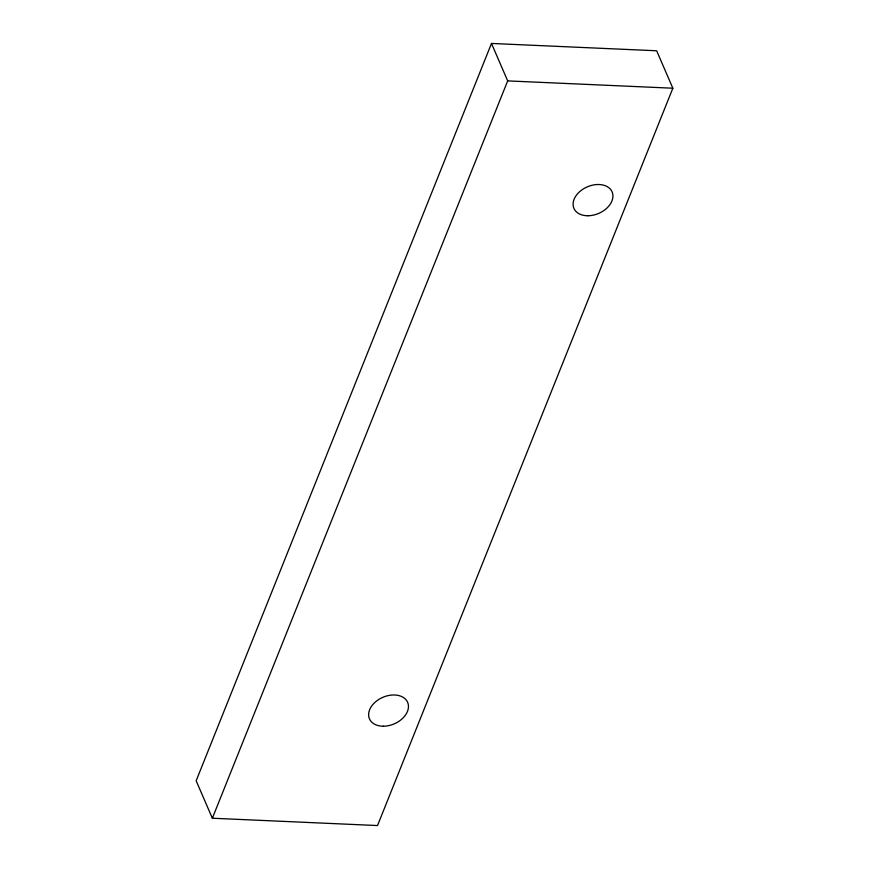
<?xml version="1.0" encoding="UTF-8"?>
<svg xmlns="http://www.w3.org/2000/svg" width="869" height="869" viewBox="0 0 869 869"><rect width="100%" height="100%" fill="white"/><g stroke="black" fill="none" stroke-linecap="round" stroke-linejoin="round"><path stroke-width="1.3" d="M491.485 43.45L196.155 780.786L212.351 818.229L377.515 825.55L672.845 88.214L656.649 50.771L491.485 43.45L507.681 80.893L212.351 818.229M507.681 80.893L672.845 88.214M587.813 215.751A20.791 14.447 -23.4 0 0 612.265 192.288A20.791 14.447 -23.4 0 0 578.939 192.342A20.791 14.447 -23.4 0 0 587.813 215.751M383.359 726.212A20.791 14.447 -23.4 0 0 407.8 702.76A20.791 14.447 -23.4 0 0 374.474 702.804A20.791 14.447 -23.4 0 0 383.359 726.212"/></g></svg>
